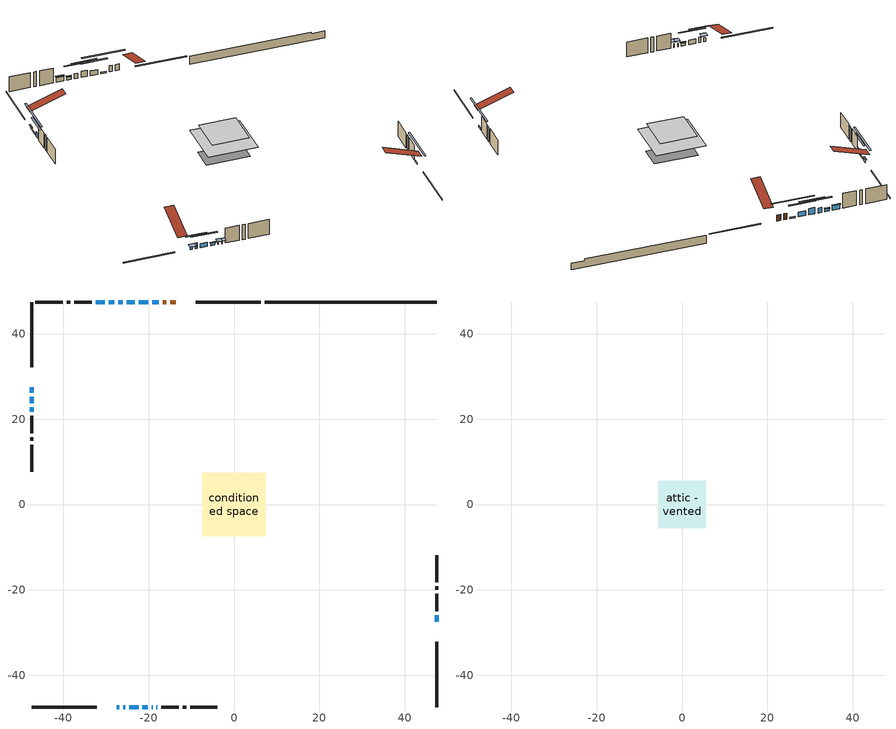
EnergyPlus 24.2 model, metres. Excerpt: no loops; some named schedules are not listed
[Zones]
conditioned space
 floor outside (Floor1 construction): -2.52,-2.52 -2.52,2.52 2.52,2.52 2.52,-2.52 z0.3
 floor adiabatic (AdiabaticFloorConstruction): -7.41,-7.41 -7.41,7.41 7.41,7.41 7.41,-7.41 z2.74
 floor foundation (Slab1 construction): -6.54,-3.52 -6.54,3.52 6.54,3.52 6.54,-3.52 z-2.44
 wall outside (RimJoist1 construction): 6.31,47.47 -8.97,47.47 / -47.47,-47.47 -32.19,-47.47 / -47.47,47.47 -47.47,32.19 / 47.47,-47.47 47.47,-32.19 z0.3:0.6
 wall outside (AdiabaticWallConstruction 1): -13.67,47.47 -14.93,47.47 / -15.86,47.47 -16.75,47.47 z0.3:2.33
 wall outside (AdiabaticWallConstruction): -27.49,-47.47 -26.93,-47.47 / -19.25,-47.47 -19.1,-47.47 / -18.17,-47.47 -18.02,-47.47 z0.3:1.52; -26.01,-47.47 -25.49,-47.47 z0.3:2.13; -24.57,-47.47 -22.38,-47.47 z0.3:1.72; -21.45,-47.47 -20.18,-47.47 / -47.47,27.49 -47.47,26.22 / -28.05,47.47 -29.32,47.47 z0.3:1.22; 47.47,-27.49 47.47,-25.97 / -17.68,47.47 -19.2,47.47 / -47.47,25.29 -47.47,23.77 z0.3:0.76; -20.13,47.47 -22.32,47.47 / -30.25,47.47 -32.44,47.47 z0.3:1.82; -23.24,47.47 -25.13,47.47 z0.3:2.33; -26.05,47.47 -27.12,47.47 / -47.47,22.84 -47.47,21.77 z0.3:1.95
 wall outside (Wall1 construction): -33.36,47.47 -37.48,47.47 / -17.09,-47.47 -12.97,-47.47 / -47.47,20.84 -47.47,16.72 / 47.47,-25.04 47.47,-20.92 z0.3:5.18
 wall outside (Wall2 construction): -38.41,47.47 -39.26,47.47 / -12.04,-47.47 -11.19,-47.47 / -47.47,15.79 -47.47,14.95 / 47.47,-19.99 47.47,-19.14 z0.3:5.18
 wall outside (Wall3 construction): -40.19,47.47 -46.54,47.47 / -10.26,-47.47 -3.91,-47.47 / -47.47,14.02 -47.47,7.67 / 47.47,-18.21 47.47,-11.86 z0.3:5.18
 wall foundation (FoundationWall1 construction): 7.24,47.47,-2.44 7.24,47.47,0.3 43.45,47.47,0.3 43.45,47.47,-0.22 47.47,47.47,-0.22 47.47,47.47,-2.44
 window (WindowConstruction 10): -27.49,-47.47 -26.93,-47.47 z0.3:1.52
 window (WindowConstruction 6): -26.01,-47.47 -25.5,-47.47 z0.3:2.13
 window (WindowConstruction 7): -24.57,-47.47 -22.38,-47.47 z0.3:1.72
 window (WindowConstruction 8): -21.45,-47.47 -20.18,-47.47 z0.3:1.21
 window (WindowConstruction 9): -47.47,27.49 -47.47,26.22 z0.3:1.21
 window (WindowConstruction 13): 47.47,-27.49 47.47,-25.97 z0.3:0.76
 window (WindowConstruction 14): -17.68,47.47 -19.2,47.47 z0.3:0.76
 window (WindowConstruction 15): -47.47,25.29 -47.47,23.77 z0.3:0.76
 window (WindowConstruction 11): -19.25,-47.47 -19.1,-47.47 z0.3:1.52
 window (WindowConstruction 12): -18.17,-47.47 -18.02,-47.47 z0.3:1.52
 window (WindowConstruction): -20.13,47.47 -22.32,47.47 z0.3:1.82
 window (WindowConstruction 1): -23.24,47.47 -25.12,47.47 z0.3:2.33
 window (WindowConstruction 2): -26.05,47.47 -27.12,47.47 z0.3:1.95
 window (WindowConstruction 3): -47.47,22.84 -47.47,21.77 z0.3:1.95
 window (WindowConstruction 4): -28.05,47.47 -29.32,47.47 z0.3:1.21
 window (WindowConstruction 5): -30.25,47.47 -32.44,47.47 z0.3:1.82
 door (Door): -13.67,47.47 -14.93,47.47 z0.3:2.33
 door (Door 1): -15.86,47.47 -16.75,47.47 z0.3:2.33
 ceiling adiabatic (AdiabaticFloorConstruction): 7.41,-7.41 7.41,7.41 -7.41,7.41 -7.41,-7.41 z2.74
attic - vented
 floor to conditioned space (Floor2 construction Reversed): -5.54,-5.54 -5.54,5.54 5.54,5.54 5.54,-5.54 z5.18
 roof outside (Roof1 construction): -12.74,47.47,5.18 -12.74,36.68,8.77 -9.9,36.68,8.77 -9.9,47.47,5.18; -28.42,-47.47,5.18 -28.42,-36.68,8.77 -31.26,-36.68,8.77 -31.26,-47.47,5.18; -47.47,28.42,5.18 -36.68,28.42,8.77 -36.68,31.26,8.77 -47.47,31.26,5.18; 47.47,-28.42,5.18 36.68,-28.42,8.77 36.68,-31.26,8.77 47.47,-31.26,5.18
shading: -26.32,-47.47 -28.1,-47.47 -28.1,-48.99 -26.32,-48.99 z2.13; -22.55,-47.47 -28.95,-47.47 -28.95,-47.88 -22.55,-47.88 z5.07; -19.44,-47.47 -27.51,-47.47 -27.51,-47.88 -19.44,-47.88 z4.66; -19.98,-47.47 -21.65,-47.47 -21.65,-47.88 -19.98,-47.88 z1.42; -47.47,26.02 -47.47,27.69 -47.88,27.69 -47.88,26.02 z1.42; 47.47,-20.28 47.47,-33.18 47.88,-33.18 47.88,-20.28 z6.45; -24.89,47.47 -11.99,47.47 -11.99,47.88 -24.89,47.88 z6.45; -47.47,18.08 -47.47,30.98 -47.88,30.98 -47.88,18.08 z6.45; -18.49,-47.47 -19.86,-47.47 -19.86,-48.99 -18.49,-48.99 z2.13; -17.41,-47.47 -18.78,-47.47 -18.78,-48.99 -17.41,-48.99 z2.13; -25.26,47.47 -17.19,47.47 -17.19,47.88 -25.26,47.88 z4.77; -28.07,47.47 -20.3,47.47 -20.3,47.88 -28.07,47.88 z5.27; -30.06,47.47 -23.11,47.47 -23.11,47.88 -30.06,47.88 z4.89; -47.47,18.83 -47.47,25.78 -47.88,25.78 -47.88,18.83 z4.89; -29.52,47.47 -27.85,47.47 -27.85,47.88 -29.52,47.88 z1.42; -32.64,47.47 -30.05,47.47 -30.05,47.88 -32.64,47.88 z2.03
[Building]
Building 1: Terrain=Suburbs
[Site:Location]
Edmonton Intl AP_AB: Latitude {deg}=53.31; Longitude {deg}=-113.58; Time Zone {hr}=-7; Elevation {m}=723; Keep Site Location Information=Yes
[Site:GroundTemperature:Shallow]
-1.56185, -3.61833, -3.78302, -2.80711, 1.11059, 5.01004, 8.39065, 10.5322, 10.7141, 8.97234, 5.67794, 1.89811
[Site:WaterMainsTemperature]
Calculation Method=Schedule; Temperature Schedule=mains temperature schedule
[Material] Roughness=Rough; Thermal Absorptance=0.9
Name | Thickness {m} | Conductivity {W/m-K} | Density {kg/m3} | Specific Heat {J/kg-K} | Solar Absorptance | Visible Absorptance
asphalt or fiberglass shingles | 0.00635 | 0.162714 | 1121.4 | 1465.45 | 0.4 | 0.4
ceiling loosefill ins | 0.169333 | 0.0480833 | 16.02 | 1046.75 | 0.7 | 0.7
ceiling stud and cavity | 0.1397 | 0.0949009 | 65.682 | 1177.47 | 0.7 | 0.7
concrete 4.0 in. | 0.1016 | 1.803125 | 2242.8 | 837.4 | 0.7 | 0.7
concrete 8.0 in. | 0.2032 | 1.803125 | 2242.8 | 837.4 | 0.7 | 0.7
door material | 0.04445 | 0.053851 | 512.64 | 1214.23 | 0.7 | 0.7
exterior vertical ins | 0.0713252 | 0.029427 | 32.04 | 1214.23 | 0.7 | 0.7
floor covering | 0.0127 | 0.0433444 | 54.468 | 1339.84 | 0.6 | 0.6
floor rigid ins; rim joist rigid ins; wall rigid ins | 0.051816 | 0.029427 | 32.04 | 1214.23 | 0.7 | 0.7
floor rigid ins 1; wall rigid ins 1 | 0.512978 | 0.029427 | 32.04 | 1214.23 | 0.7 | 0.7
floor stud and cavity | 0.1397 | 0.0945398 | 92.3553 | 1139.71 | 0.7 | 0.7
floor stud and cavity 1 | 0.1397 | 1.75129 | 37.0049 | 1207.88 | 0.7 | 0.7
furniture material conditioned space 1 | 0.1524 | 0.115458 | 640.8 | 1214.23 | 0.6 | 0.6
gypsum board | 0.0127 | 0.160291 | 801 | 837.4 | 0.6 | 0.6
gypsum board 1 | 0.0127 | 0.160291 | 801 | 837.4 | 0.7 | 0.7
osb sheathing 0.5 in. | 0.0127 | 0.115458 | 512.64 | 1214.23 | 0.7 | 0.7
osb sheathing 0.75 in. | 0.01905 | 0.115458 | 512.64 | 1214.23 | 0.7 | 0.7
osb sheathing 2.0 in. | 0.0508 | 0.115458 | 512.64 | 1214.23 | 0.7 | 0.7
rim joist stud and cavity | 0.0508 | 0.0413573 | 125.044 | 1163.47 | 0.6 | 0.6
wall stud and cavity | 0.1397 | 0.213854 | 139.0536 | 1170.24 | 0.7 | 0.7
wall stud and cavity 1 | 0.1397 | 0.408978 | 139.0536 | 1170.24 | 0.7 | 0.7
wall stud and cavity 2 | 0.1397 | 0.209339 | 139.0536 | 1170.24 | 0.7 | 0.7
wall stud and cavity 3 | 0.0889 | 0.380278 | 52.3479 | 1209.89 | 0.7 | 0.7
wall stud and cavity 4 | 0.0889 | 0.391764 | 83.0341 | 1211.67 | 0.7 | 0.7
wood siding | 0.0254 | 0.102417 | 544.68 | 1172.36 | 0.4 | 0.4
wood siding 1; wood siding 2; wood siding 3 | 0.0254 | 0.102417 | 544.68 | 1172.36 | 0.7 | 0.7
[WindowMaterial:SimpleGlazingSystem]
Name | U-Factor {W/m2-K} | Solar Heat Gain Coefficient
WindowMaterial | 2.8884 | 0.7
WindowMaterial 1 | 2.975272 | 0.6
WindowMaterial 2 | 2.915653 | 0.67
WindowMaterial 3 | 2.93382 | 0.65
WindowMaterial 4 | 2.97754 | 0.62
WindowMaterial 5 | 2.89181 | 0.69
WindowMaterial 6 | 3.30914 | 0.61
WindowMaterial 7 | 3.2041 | 0.35
WindowMaterial 8 | 7.58694 | 0.53
WindowMaterial 9 | 3.26542 | 0.47
[Construction]
AdiabaticFloorConstruction: floor stud and cavity 1, floor rigid ins 1, osb sheathing 0.75 in., floor covering
AdiabaticWallConstruction: wood siding 2, wall rigid ins 1, wall stud and cavity 3, gypsum board
AdiabaticWallConstruction 1: wood siding 3, wall rigid ins 1, wall stud and cavity 3, gypsum board
Door; Door 1: door material
Floor1 construction: floor stud and cavity, floor rigid ins, osb sheathing 0.75 in., floor covering
Floor2 construction Reversed: gypsum board, ceiling stud and cavity, ceiling loosefill ins
FoundationWall1 construction: concrete 8.0 in., gypsum board 1
furniture construction conditioned space 1: furniture material conditioned space 1
PartitionWallConstruction: gypsum board, wall stud and cavity 4, gypsum board
RimJoist1 construction: wood siding 1, rim joist rigid ins, osb sheathing 2.0 in., rim joist stud and cavity
Roof1 construction: asphalt or fiberglass shingles
Slab1 construction: concrete 4.0 in.
Wall1 construction: wood siding, wall rigid ins, osb sheathing 0.5 in., wall stud and cavity, gypsum board
Wall2 construction: wood siding, wall rigid ins, osb sheathing 0.5 in., wall stud and cavity 1, gypsum board
Wall3 construction: wood siding, wall rigid ins, osb sheathing 0.5 in., wall stud and cavity 2, gypsum board
WindowConstruction; WindowConstruction 5: WindowMaterial
WindowConstruction 1: WindowMaterial 1
WindowConstruction 10: WindowMaterial 6
WindowConstruction 11: WindowMaterial 7
WindowConstruction 12: WindowMaterial 8
WindowConstruction 13; WindowConstruction 14; WindowConstruction 15: WindowMaterial 9
WindowConstruction 2; WindowConstruction 3: WindowMaterial 2
WindowConstruction 4; WindowConstruction 8; WindowConstruction 9: WindowMaterial 3
WindowConstruction 6: WindowMaterial 4
WindowConstruction 7: WindowMaterial 5
[Zone] Multiplier=1; Part of Total Floor Area=Yes
Name | Volume {m3}
attic - vented | 71.5371
conditioned space | 899.1
[Space]
Name | Zone | Volume {m3}
attic - vented 1 | attic - vented | 71.5371
conditioned space 1 | conditioned space | 899.1
[ZoneInfiltration:EffectiveLeakageArea]
infil attic - vented 1: Zone or Space=attic - vented 1; Schedule=Always On Discrete; Effective Air Leakage Area {cm2}=4264; Stack Coefficient=0.000249971; Wind Coefficient=1.06823e-05
[ZoneMixing]
whole house fan mix: Zone or Space=attic - vented; Schedule=Always On Continuous; Design Flow Rate Calculation Method=Flow/Zone; Design Flow Rate {m3/s}=0; Source Zone or Space=conditioned space
[SurfaceProperty:ExposedFoundationPerimeter]
Slab1: Exposed Perimeter Calculation Method=TotalExposedPerimeter; Total Exposed Perimeter {m}=40.233
[InternalMass] Zone or ZoneList=conditioned space; Space or SpaceList=conditioned space 1
Name | Construction | Surface Area {m2}
furniture mass conditioned space 1 | furniture construction conditioned space 1 | 134.888
partition wall mass | PartitionWallConstruction | 337.22
[Lights]
interior lighting: Zone or ZoneList or Space or SpaceList=conditioned space 1; Schedule=interior lighting schedule; Design Level Calculation Method=LightingLevel; Lighting Level {W}=343.2; Return Air Fraction=0; Fraction Radiant=0.6; Fraction Visible=0.2; Fraction Replaceable=1
[People]
occupants: Zone or ZoneList or Space or SpaceList=conditioned space 1; Number of People Schedule=occupants schedule; Number of People Calculation Method=People; Number of People=3; Fraction Radiant=0.314171; Sensible Heat Fraction=0.56303; Activity Level Schedule=occupants activity schedule; Carbon Dioxide Generation Rate {m3/s-W}=0; Enable ASHRAE 55 Comfort Warnings=No; Mean Radiant Temperature Calculation Type=EnclosureAveraged
[ElectricEquipment] Zone or ZoneList or Space or SpaceList=conditioned space 1; Design Level Calculation Method=EquipmentLevel
Name | Schedule | Design Level {W} | Fraction Latent | Fraction Radiant | Fraction Lost
clothes dryer | clothes dryer schedule | 140.772 | 0.015 | 0.081 | 0.85
clothes washer | clothes washer schedule | 32.1985 | 0.03 | 0.162 | 0.7
cooking range | cooking range schedule | 215.147 | 0.08 | 0.432 | 0.2
dishwasher | dishwasher schedule | 66.8632 | 0.3 | 0.18 | 0.4
fridge | fridge schedule | 72.9452 | 0 | 0.6 | 0
mech vent bath fan 0 | mech vent bath fan 0 schedule | 50.2 | 0 | 0 | 1
mech vent bath fan 1 | mech vent bath fan 1 schedule | 50.2 | 0 | 0 | 1
mech vent house fan | mech vent house fan schedule | 0 | 0 | 0 | 1
mech vent house fan cfis | mech vent house fan cfis schedule | 0 | 0 | 0 | 0
mech vent range fan 0 | mech vent range fan 0 schedule | 57 | 0 | 0 | 1
misc plug loads | misc plug loads schedule | 494.7 | 0.045 | 0.513 | 0.1
whole house fan | Always On Discrete | 0 | 0 | 0 | 1
[OtherEquipment] Zone or ZoneList or Space or SpaceList=conditioned space 1; Design Level Calculation Method=EquipmentLevel
Name | Fuel Type | Schedule | Design Level {W} | Fraction Latent | Fraction Radiant | Fraction Lost
clothes dryer 1 | Electricity | clothes dryer schedule | 0 | 0.015 | 0.081 | 0.85
cooking range 1 | Electricity | cooking range schedule | 0 | 0.08 | 0.432 | 0.2
general water use latent | None | general water use schedule | 62.594 | 1 | 0 | 0
general water use sensible | None | general water use schedule | -61.6891 | 0 | 0.6 | 0
mech vent house fan latent load | None | Always On Discrete | 0 | 1 | 0 | 0
mech vent house fan sensible load | None | Always On Discrete | 0 | 0 | 0 | 0
water heater energy adjustment1 | NaturalGas | Always On Discrete | 0.01 | 0 | 0 | 1
[ZoneInfiltration:DesignFlowRate] Zone or ZoneList or Space or SpaceList=conditioned space 1; Schedule=Always On Discrete; Design Flow Rate Calculation Method=Flow/Zone; Design Flow Rate {m3/s}=0
infil flow; natural vent flow; whole house fan flow
[Foundation:Kiva]
Foundation Kiva 1: Initial Indoor Air Temperature {C}=18; Wall Height Above Grade {m}=0.300015; Wall Depth Below Slab {m}=0.2032; Custom Block Material Name 1=exterior vertical ins; Custom Block Depth 1 {m}=2.74; Custom Block X Position 1 {m}=0.2159; Custom Block Z Position 1 {m}=0
[Foundation:Kiva:Settings]
Soil Conductivity {W/m-K}=0.849921; Soil Density {kg/m3}=1842.3; Soil Specific Heat {J/kg-K}=418.7; Ground Solar Absorptivity=0.9; Ground Thermal Absorptivity=0.9; Ground Surface Roughness {m}=0.03; Far-Field Width {m}=40; Deep-Ground Boundary Condition=ZeroFlux; Deep-Ground Depth {m}=40; Minimum Cell Dimension {m}=0.2; Maximum Cell Growth Coefficient=3; Simulation Timestep=Timestep
[Exterior:Lights]
exterior lighting: Schedule=exterior lighting schedule; Design Level {W}=75.6
[Schedule:Constant]
Name | Hourly Value
Always On Continuous; mech vent house fan schedule; mech vent house fan cfis schedule; Always On Discrete | 1
occupants activity schedule | 117.228
fridge schedule | 0
[Schedule:Week:Daily]
interior lighting schedule Week Rule - Jan1-Jan27: interior lighting schedule day, interior lighting schedule day, interior lighting schedule day, interior lighting schedule day, interior lighting schedule day, interior lighting schedule day, interior lighting schedule day, interior lighting schedule default day, interior lighting schedule default day, interior lighting schedule default day, interior lighting schedule default day, interior lighting schedule default day
interior lighting schedule Week Rule - Jan28-Feb3: interior lighting schedule day, interior lighting schedule day, interior lighting schedule day, interior lighting schedule day, interior lighting schedule day 1, interior lighting schedule day 1, interior lighting schedule day 1, interior lighting schedule default day, interior lighting schedule default day, interior lighting schedule default day, interior lighting schedule default day, interior lighting schedule default day
interior lighting schedule Week Rule - Feb4-Feb24: interior lighting schedule day 1, interior lighting schedule day 1, interior lighting schedule day 1, interior lighting schedule day 1, interior lighting schedule day 1, interior lighting schedule day 1, interior lighting schedule day 1, interior lighting schedule default day, interior lighting schedule default day, interior lighting schedule default day, interior lighting schedule default day, interior lighting schedule default day
interior lighting schedule Week Rule - Feb25-Mar3: interior lighting schedule day 1, interior lighting schedule day 1, interior lighting schedule day 1, interior lighting schedule day 1, interior lighting schedule day 2, interior lighting schedule day 2, interior lighting schedule day 2, interior lighting schedule default day, interior lighting schedule default day, interior lighting schedule default day, interior lighting schedule default day, interior lighting schedule default day
interior lighting schedule Week Rule - Mar4-Mar31: interior lighting schedule day 2, interior lighting schedule day 2, interior lighting schedule day 2, interior lighting schedule day 2, interior lighting schedule day 2, interior lighting schedule day 2, interior lighting schedule day 2, interior lighting schedule default day, interior lighting schedule default day, interior lighting schedule default day, interior lighting schedule default day, interior lighting schedule default day
interior lighting schedule Week Rule - Apr1-Apr28: interior lighting schedule day 3, interior lighting schedule day 3, interior lighting schedule day 3, interior lighting schedule day 3, interior lighting schedule day 3, interior lighting schedule day 3, interior lighting schedule day 3, interior lighting schedule default day, interior lighting schedule default day, interior lighting schedule default day, interior lighting schedule default day, interior lighting schedule default day
interior lighting schedule Week Rule - Apr29-May5: interior lighting schedule day 3, interior lighting schedule day 3, interior lighting schedule day 4, interior lighting schedule day 4, interior lighting schedule day 4, interior lighting schedule day 4, interior lighting schedule day 4, interior lighting schedule default day, interior lighting schedule default day, interior lighting schedule default day, interior lighting schedule default day, interior lighting schedule default day
interior lighting schedule Week Rule - May6-May26: interior lighting schedule day 4, interior lighting schedule day 4, interior lighting schedule day 4, interior lighting schedule day 4, interior lighting schedule day 4, interior lighting schedule day 4, interior lighting schedule day 4, interior lighting schedule default day, interior lighting schedule default day, interior lighting schedule default day, interior lighting schedule default day, interior lighting schedule default day
interior lighting schedule Week Rule - May27-Jun2: interior lighting schedule day 4, interior lighting schedule day 4, interior lighting schedule day 4, interior lighting schedule day 4, interior lighting schedule day 4, interior lighting schedule day 5, interior lighting schedule day 5, interior lighting schedule default day, interior lighting schedule default day, interior lighting schedule default day, interior lighting schedule default day, interior lighting schedule default day
interior lighting schedule Week Rule - Jun3-Jun30: interior lighting schedule day 5, interior lighting schedule day 5, interior lighting schedule day 5, interior lighting schedule day 5, interior lighting schedule day 5, interior lighting schedule day 5, interior lighting schedule day 5, interior lighting schedule default day, interior lighting schedule default day, interior lighting schedule default day, interior lighting schedule default day, interior lighting schedule default day
interior lighting schedule Week Rule - Jul1-Jul28: interior lighting schedule day 6, interior lighting schedule day 6, interior lighting schedule day 6, interior lighting schedule day 6, interior lighting schedule day 6, interior lighting schedule day 6, interior lighting schedule day 6, interior lighting schedule default day, interior lighting schedule default day, interior lighting schedule default day, interior lighting schedule default day, interior lighting schedule default day
interior lighting schedule Week Rule - Jul29-Aug4: interior lighting schedule day 6, interior lighting schedule day 6, interior lighting schedule day 6, interior lighting schedule day 7, interior lighting schedule day 7, interior lighting schedule day 7, interior lighting schedule day 7, interior lighting schedule default day, interior lighting schedule default day, interior lighting schedule default day, interior lighting schedule default day, interior lighting schedule default day
interior lighting schedule Week Rule - Aug5-Aug25: interior lighting schedule day 7, interior lighting schedule day 7, interior lighting schedule day 7, interior lighting schedule day 7, interior lighting schedule day 7, interior lighting schedule day 7, interior lighting schedule day 7, interior lighting schedule default day, interior lighting schedule default day, interior lighting schedule default day, interior lighting schedule default day, interior lighting schedule default day
interior lighting schedule Week Rule - Aug26-Sep1: interior lighting schedule day 7, interior lighting schedule day 7, interior lighting schedule day 7, interior lighting schedule day 7, interior lighting schedule day 7, interior lighting schedule day 7, interior lighting schedule day 8, interior lighting schedule default day, interior lighting schedule default day, interior lighting schedule default day, interior lighting schedule default day, interior lighting schedule default day
interior lighting schedule Week Rule - Sep2-Sep29: interior lighting schedule day 8, interior lighting schedule day 8, interior lighting schedule day 8, interior lighting schedule day 8, interior lighting schedule day 8, interior lighting schedule day 8, interior lighting schedule day 8, interior lighting schedule default day, interior lighting schedule default day, interior lighting schedule default day, interior lighting schedule default day, interior lighting schedule default day
interior lighting schedule Week Rule - Sep30-Oct6: interior lighting schedule day 8, interior lighting schedule day 9, interior lighting schedule day 9, interior lighting schedule day 9, interior lighting schedule day 9, interior lighting schedule day 9, interior lighting schedule day 9, interior lighting schedule default day, interior lighting schedule default day, interior lighting schedule default day, interior lighting schedule default day, interior lighting schedule default day
interior lighting schedule Week Rule - Oct7-Oct27: interior lighting schedule day 9, interior lighting schedule day 9, interior lighting schedule day 9, interior lighting schedule day 9, interior lighting schedule day 9, interior lighting schedule day 9, interior lighting schedule day 9, interior lighting schedule default day, interior lighting schedule default day, interior lighting schedule default day, interior lighting schedule default day, interior lighting schedule default day
interior lighting schedule Week Rule - Oct28-Nov3: interior lighting schedule day 9, interior lighting schedule day 9, interior lighting schedule day 9, interior lighting schedule day 9, interior lighting schedule day 10, interior lighting schedule day 10, interior lighting schedule day 10, interior lighting schedule default day, interior lighting schedule default day, interior lighting schedule default day, interior lighting schedule default day, interior lighting schedule default day
interior lighting schedule Week Rule - Nov4-Nov24: interior lighting schedule day 10, interior lighting schedule day 10, interior lighting schedule day 10, interior lighting schedule day 10, interior lighting schedule day 10, interior lighting schedule day 10, interior lighting schedule day 10, interior lighting schedule default day, interior lighting schedule default day, interior lighting schedule default day, interior lighting schedule default day, interior lighting schedule default day
interior lighting schedule Week Rule - Nov25-Dec1: interior lighting schedule day 10, interior lighting schedule day 10, interior lighting schedule day 10, interior lighting schedule day 10, interior lighting schedule day 10, interior lighting schedule day 10, interior lighting schedule day 11, interior lighting schedule default day, interior lighting schedule default day, interior lighting schedule default day, interior lighting schedule default day, interior lighting schedule default day
interior lighting schedule Week Rule - Dec2-Dec31: interior lighting schedule day 11, interior lighting schedule day 11, interior lighting schedule day 11, interior lighting schedule day 11, interior lighting schedule day 11, interior lighting schedule day 11, interior lighting schedule day 11, interior lighting schedule default day, interior lighting schedule default day, interior lighting schedule default day, interior lighting schedule default day, interior lighting schedule default day
occupants schedule Week Rule - Jan1-Dec31: occupants schedule day, occupants schedule day, occupants schedule day, occupants schedule day, occupants schedule day, occupants schedule day, occupants schedule day, occupants schedule default day, occupants schedule default day, occupants schedule default day, occupants schedule default day, occupants schedule default day
clothes dryer schedule Week Rule - Jan1-Dec31: clothes dryer schedule day, clothes dryer schedule day, clothes dryer schedule day, clothes dryer schedule day, clothes dryer schedule day, clothes dryer schedule day, clothes dryer schedule day, clothes dryer schedule default day, clothes dryer schedule default day, clothes dryer schedule default day, clothes dryer schedule default day, clothes dryer schedule default day
clothes washer schedule Week Rule - Jan1-Dec31: clothes washer schedule day, clothes washer schedule day, clothes washer schedule day, clothes washer schedule day, clothes washer schedule day, clothes washer schedule day, clothes washer schedule day, clothes washer schedule default day, clothes washer schedule default day, clothes washer schedule default day, clothes washer schedule default day, clothes washer schedule default day
cooking range schedule Week Rule - Jan1-Dec31: cooking range schedule day, cooking range schedule day, cooking range schedule day, cooking range schedule day, cooking range schedule day, cooking range schedule day, cooking range schedule day, cooking range schedule default day, cooking range schedule default day, cooking range schedule default day, cooking range schedule default day, cooking range schedule default day
dishwasher schedule Week Rule - Jan1-Dec31: dishwasher schedule day, dishwasher schedule day, dishwasher schedule day, dishwasher schedule day, dishwasher schedule day, dishwasher schedule day, dishwasher schedule day, dishwasher schedule default day, dishwasher schedule default day, dishwasher schedule default day, dishwasher schedule default day, dishwasher schedule default day
mech vent bath fan 0 schedule Week Rule - Jan1-Dec31: mech vent bath fan 0 schedule day, mech vent bath fan 0 schedule day, mech vent bath fan 0 schedule day, mech vent bath fan 0 schedule day, mech vent bath fan 0 schedule day, mech vent bath fan 0 schedule day, mech vent bath fan 0 schedule day, mech vent bath fan 0 schedule default day, mech vent bath fan 0 schedule default day, mech vent bath fan 0 schedule default day, mech vent bath fan 0 schedule default day, mech vent bath fan 0 schedule default day
mech vent bath fan 1 schedule Week Rule - Jan1-Dec31: mech vent bath fan 1 schedule day, mech vent bath fan 1 schedule day, mech vent bath fan 1 schedule day, mech vent bath fan 1 schedule day, mech vent bath fan 1 schedule day, mech vent bath fan 1 schedule day, mech vent bath fan 1 schedule day, mech vent bath fan 1 schedule default day, mech vent bath fan 1 schedule default day, mech vent bath fan 1 schedule default day, mech vent bath fan 1 schedule default day, mech vent bath fan 1 schedule default day
mech vent range fan 0 schedule Week Rule - Jan1-Dec31: mech vent range fan 0 schedule day, mech vent range fan 0 schedule day, mech vent range fan 0 schedule day, mech vent range fan 0 schedule day, mech vent range fan 0 schedule day, mech vent range fan 0 schedule day, mech vent range fan 0 schedule day, mech vent range fan 0 schedule default day, mech vent range fan 0 schedule default day, mech vent range fan 0 schedule default day, mech vent range fan 0 schedule default day, mech vent range fan 0 schedule default day
misc plug loads schedule Week Rule - Jan1-Dec31: misc plug loads schedule day, misc plug loads schedule day, misc plug loads schedule day, misc plug loads schedule day, misc plug loads schedule day, misc plug loads schedule day, misc plug loads schedule day, misc plug loads schedule default day, misc plug loads schedule default day, misc plug loads schedule default day, misc plug loads schedule default day, misc plug loads schedule default day
general water use schedule Week Rule - Jan1-Dec31: general water use schedule day, general water use schedule day, general water use schedule day, general water use schedule day, general water use schedule day, general water use schedule day, general water use schedule day, general water use schedule default day, general water use schedule default day, general water use schedule default day, general water use schedule default day, general water use schedule default day
exterior lighting schedule Week Rule - Jan1-Jan27: exterior lighting schedule day, exterior lighting schedule day, exterior lighting schedule day, exterior lighting schedule day, exterior lighting schedule day, exterior lighting schedule day, exterior lighting schedule day, exterior lighting schedule default day, exterior lighting schedule default day, exterior lighting schedule default day, exterior lighting schedule default day, exterior lighting schedule default day
exterior lighting schedule Week Rule - Jan28-Feb3: exterior lighting schedule day, exterior lighting schedule day, exterior lighting schedule day, exterior lighting schedule day, exterior lighting schedule day 1, exterior lighting schedule day 1, exterior lighting schedule day 1, exterior lighting schedule default day, exterior lighting schedule default day, exterior lighting schedule default day, exterior lighting schedule default day, exterior lighting schedule default day
exterior lighting schedule Week Rule - Feb4-Feb24: exterior lighting schedule day 1, exterior lighting schedule day 1, exterior lighting schedule day 1, exterior lighting schedule day 1, exterior lighting schedule day 1, exterior lighting schedule day 1, exterior lighting schedule day 1, exterior lighting schedule default day, exterior lighting schedule default day, exterior lighting schedule default day, exterior lighting schedule default day, exterior lighting schedule default day
exterior lighting schedule Week Rule - Feb25-Mar3: exterior lighting schedule day 1, exterior lighting schedule day 1, exterior lighting schedule day 1, exterior lighting schedule day 1, exterior lighting schedule day 2, exterior lighting schedule day 2, exterior lighting schedule day 2, exterior lighting schedule default day, exterior lighting schedule default day, exterior lighting schedule default day, exterior lighting schedule default day, exterior lighting schedule default day
exterior lighting schedule Week Rule - Mar4-Mar31: exterior lighting schedule day 2, exterior lighting schedule day 2, exterior lighting schedule day 2, exterior lighting schedule day 2, exterior lighting schedule day 2, exterior lighting schedule day 2, exterior lighting schedule day 2, exterior lighting schedule default day, exterior lighting schedule default day, exterior lighting schedule default day, exterior lighting schedule default day, exterior lighting schedule default day
exterior lighting schedule Week Rule - Apr1-Apr28: exterior lighting schedule day 3, exterior lighting schedule day 3, exterior lighting schedule day 3, exterior lighting schedule day 3, exterior lighting schedule day 3, exterior lighting schedule day 3, exterior lighting schedule day 3, exterior lighting schedule default day, exterior lighting schedule default day, exterior lighting schedule default day, exterior lighting schedule default day, exterior lighting schedule default day
exterior lighting schedule Week Rule - Apr29-May5: exterior lighting schedule day 3, exterior lighting schedule day 3, exterior lighting schedule day 4, exterior lighting schedule day 4, exterior lighting schedule day 4, exterior lighting schedule day 4, exterior lighting schedule day 4, exterior lighting schedule default day, exterior lighting schedule default day, exterior lighting schedule default day, exterior lighting schedule default day, exterior lighting schedule default day
exterior lighting schedule Week Rule - May6-May26: exterior lighting schedule day 4, exterior lighting schedule day 4, exterior lighting schedule day 4, exterior lighting schedule day 4, exterior lighting schedule day 4, exterior lighting schedule day 4, exterior lighting schedule day 4, exterior lighting schedule default day, exterior lighting schedule default day, exterior lighting schedule default day, exterior lighting schedule default day, exterior lighting schedule default day
exterior lighting schedule Week Rule - May27-Jun2: exterior lighting schedule day 4, exterior lighting schedule day 4, exterior lighting schedule day 4, exterior lighting schedule day 4, exterior lighting schedule day 4, exterior lighting schedule day 5, exterior lighting schedule day 5, exterior lighting schedule default day, exterior lighting schedule default day, exterior lighting schedule default day, exterior lighting schedule default day, exterior lighting schedule default day
exterior lighting schedule Week Rule - Jun3-Jun30: exterior lighting schedule day 5, exterior lighting schedule day 5, exterior lighting schedule day 5, exterior lighting schedule day 5, exterior lighting schedule day 5, exterior lighting schedule day 5, exterior lighting schedule day 5, exterior lighting schedule default day, exterior lighting schedule default day, exterior lighting schedule default day, exterior lighting schedule default day, exterior lighting schedule default day
exterior lighting schedule Week Rule - Jul1-Jul28: exterior lighting schedule day 6, exterior lighting schedule day 6, exterior lighting schedule day 6, exterior lighting schedule day 6, exterior lighting schedule day 6, exterior lighting schedule day 6, exterior lighting schedule day 6, exterior lighting schedule default day, exterior lighting schedule default day, exterior lighting schedule default day, exterior lighting schedule default day, exterior lighting schedule default day
[Schedule:Year]
interior lighting schedule: interior lighting schedule Week Rule - Jan1-Jan27, 1, 1, 1, 27, interior lighting schedule Week Rule - Jan28-Feb3, 1, 28, 2, 3, interior lighting schedule Week Rule - Feb4-Feb24, 2, 4, 2, 24, interior lighting schedule Week Rule - Feb25-Mar3, 2, 25, 3, 3, interior lighting schedule Week Rule - Mar4-Mar31, 3, 4, 3, 31, interior lighting schedule Week Rule - Apr1-Apr28, 4, 1, 4, 28, interior lighting schedule Week Rule - Apr29-May5, 4, 29, 5, 5, interior lighting schedule Week Rule - May6-May26, 5, 6, 5, 26, interior lighting schedule Week Rule - May27-Jun2, 5, 27, 6, 2, interior lighting schedule Week Rule - Jun3-Jun30, 6, 3, 6, 30, interior lighting schedule Week Rule - Jul1-Jul28, 7, 1, 7, 28, interior lighting schedule Week Rule - Jul29-Aug4, 7, 29, 8, 4, interior lighting schedule Week Rule - Aug5-Aug25, 8, 5, 8, 25, interior lighting schedule Week Rule - Aug26-Sep1, 8, 26, 9, 1, interior lighting schedule Week Rule - Sep2-Sep29, 9, 2, 9, 29, interior lighting schedule Week Rule - Sep30-Oct6, 9, 30, 10, 6, interior lighting schedule Week Rule - Oct7-Oct27, 10, 7, 10, 27, interior lighting schedule Week Rule - Oct28-Nov3, 10, 28, 11, 3, interior lighting schedule Week Rule - Nov4-Nov24, 11, 4, 11, 24, interior lighting schedule Week Rule - Nov25-Dec1, 11, 25, 12, 1, interior lighting schedule Week Rule - Dec2-Dec31, 12, 2, 12, 31
occupants schedule: occupants schedule Week Rule - Jan1-Dec31, 1, 1, 12, 31
clothes dryer schedule: clothes dryer schedule Week Rule - Jan1-Dec31, 1, 1, 12, 31
clothes washer schedule: clothes washer schedule Week Rule - Jan1-Dec31, 1, 1, 12, 31
cooking range schedule: cooking range schedule Week Rule - Jan1-Dec31, 1, 1, 12, 31
dishwasher schedule: dishwasher schedule Week Rule - Jan1-Dec31, 1, 1, 12, 31
mech vent bath fan 0 schedule: mech vent bath fan 0 schedule Week Rule - Jan1-Dec31, 1, 1, 12, 31
mech vent bath fan 1 schedule: mech vent bath fan 1 schedule Week Rule - Jan1-Dec31, 1, 1, 12, 31
mech vent range fan 0 schedule: mech vent range fan 0 schedule Week Rule - Jan1-Dec31, 1, 1, 12, 31
misc plug loads schedule: misc plug loads schedule Week Rule - Jan1-Dec31, 1, 1, 12, 31
general water use schedule: general water use schedule Week Rule - Jan1-Dec31, 1, 1, 12, 31
exterior lighting schedule: exterior lighting schedule Week Rule - Jan1-Jan27, 1, 1, 1, 27, exterior lighting schedule Week Rule - Jan28-Feb3, 1, 28, 2, 3, exterior lighting schedule Week Rule - Feb4-Feb24, 2, 4, 2, 24, exterior lighting schedule Week Rule - Feb25-Mar3, 2, 25, 3, 3, exterior lighting schedule Week Rule - Mar4-Mar31, 3, 4, 3, 31, exterior lighting schedule Week Rule - Apr1-Apr28, 4, 1, 4, 28, exterior lighting schedule Week Rule - Apr29-May5, 4, 29, 5, 5, exterior lighting schedule Week Rule - May6-May26, 5, 6, 5, 26, exterior lighting schedule Week Rule - May27-Jun2, 5, 27, 6, 2, exterior lighting schedule Week Rule - Jun3-Jun30, 6, 3, 6, 30, exterior lighting schedule Week Rule - Jul1-Jul28, 7, 1, 7, 28, exterior lighting schedule Week Rule - Jul29-Aug4, 7, 29, 8, 4, exterior lighting schedule Week Rule - Aug5-Aug25, 8, 5, 8, 25, exterior lighting schedule Week Rule - Aug26-Sep1, 8, 26, 9, 1, exterior lighting schedule Week Rule - Sep2-Sep29, 9, 2, 9, 29, exterior lighting schedule Week Rule - Sep30-Oct6, 9, 30, 10, 6, exterior lighting schedule Week Rule - Oct7-Oct27, 10, 7, 10, 27, exterior lighting schedule Week Rule - Oct28-Nov3, 10, 28, 11, 3, exterior lighting schedule Week Rule - Nov4-Nov24, 11, 4, 11, 24, exterior lighting schedule Week Rule - Nov25-Dec1, 11, 25, 12, 1, exterior lighting schedule Week Rule - Dec2-Dec31, 12, 2, 12, 31
[Schedule:Compact]
mains temperature schedule: Through: 01/01, For: AllDays, Until: 24:00, 3.97167, Through: 01/02, For: AllDays, Until: 24:00, 3.90778, Through: 01/03, For: AllDays, Until: 24:00, 3.84556, Through: 01/04, For: AllDays, Until: 24:00, 3.78389, Through: 01/05, For: AllDays, Until: 24:00, 3.72278, Through: 01/06, For: AllDays, Until: 24:00, 3.66278, Through: 01/07, For: AllDays, Until: 24:00, 3.60389, Through: 01/08, For: AllDays, Until: 24:00, 3.54556, Through: 01/09, For: AllDays, Until: 24:00, 3.48833, Through: 01/10, For: AllDays, Until: 24:00, 3.43167, Through: 01/11, For: AllDays, Until: 24:00, 3.37611, Through: 01/12, For: AllDays, Until: 24:00, 3.32167, Through: 01/13, For: AllDays, Until: 24:00, 3.26833, Through: 01/14, For: AllDays, Until: 24:00, 3.21556, Through: 01/15, For: AllDays, Until: 24:00, 3.16444, Through: 01/16, For: AllDays, Until: 24:00, 3.11389, Through: 01/17, For: AllDays, Until: 24:00, 3.06444, Through: 01/18, For: AllDays, Until: 24:00, 3.01611, Through: 01/19, For: AllDays, Until: 24:00, 2.96889, Through: 01/20, For: AllDays, Until: 24:00, 2.92278, Through: 01/21, For: AllDays, Until: 24:00, 2.87722, Through: 01/22, For: AllDays, Until: 24:00, 2.83333, Through: 01/23, For: AllDays, Until: 24:00, 2.79056, Through: 01/24, For: AllDays, Until: 24:00, 2.74889, Through: 01/25, For: AllDays, Until: 24:00, 2.70833, Through: 01/26, For: AllDays, Until: 24:00, 2.66889, Through: 01/27, For: AllDays, Until: 24:00, 2.63056, Through: 01/28, For: AllDays, Until: 24:00, 2.59333, Through: 01/29, For: AllDays, Until: 24:00, 2.55778, Through: 01/30, For: AllDays, Until: 24:00, 2.52278, Through: 01/31, For: AllDays, Until: 24:00, 2.48944, Through: 02/01, For: AllDays, Until: 24:00, 2.45722, Through: 02/02, For: AllDays, Until: 24:00, 2.42611, Through: 02/03, For: AllDays, Until: 24:00, 2.39667, Through: 02/04, For: AllDays, Until: 24:00, 2.36833, Through: 02/05, For: AllDays, Until: 24:00, 2.34111, Through: 02/06, For: AllDays, Until: 24:00, 2.315, Through: 02/07, For: AllDays, Until: 24:00, 2.29056, Through: 02/08, For: AllDays, Until: 24:00, 2.26722, Through: 02/09, For: AllDays, Until: 24:00, 2.245, Through: 02/10, For: AllDays, Until: 24:00, 2.22444, Through: 02/11, For: AllDays, Until: 24:00, 2.20444, Through: 02/12, For: AllDays, Until: 24:00, 2.18667, Through: 02/13, For: AllDays, Until: 24:00, 2.17, Through: 02/14, For: AllDays, Until: 24:00, 2.15444, Through: 02/15, For: AllDays, Until: 24:00, 2.14, Through: 02/16, For: AllDays, Until: 24:00, 2.12722, Through: 02/17, For: AllDays, Until: 24:00, 2.11556, Through: 02/18, For: AllDays, Until: 24:00, 2.10556, Through: 02/19, For: AllDays, Until: 24:00, 2.09667, Through: 02/20, For: AllDays, Until: 24:00, 2.08889, Through: 02/21, For: AllDays, Until: 24:00, 2.08278, Through: 02/22, For: AllDays, Until: 24:00, 2.07833, Through: 02/23, For: AllDays, Until: 24:00, 2.07444, Through: 02/24, For: AllDays, Until: 24:00, 2.07278, Through: 02/25, For: AllDays, Until: 24:00, 2.07167, Through: 02/26, For: AllDays, Until: 24:00, 2.07222, Through: 02/27, For: AllDays, Until: 24:00, 2.07444, Through: 02/28, For: AllDays, Until: 24:00, 2.07778, Through: 03/01, For: AllDays, Until: 24:00, 2.08222, Through: 03/02, For: AllDays, Until: 24:00, 2.08833, Through: 03/03, For: AllDays, Until: 24:00, 2.09556, Through: 03/04, For: AllDays, Until: 24:00, 2.10444, Through: 03/05, For: AllDays, Until: 24:00, 2.11444, Through: 03/06, For: AllDays, Until: 24:00, 2.12556, Through: 03/07, For: AllDays, Until: 24:00, 2.13833, Through: 03/08, For: AllDays, Until: 24:00, 2.15278, Through: 03/09, For: AllDays, Until: 24:00, 2.16778, Through: 03/10, For: AllDays, Until: 24:00, 2.18444, Through: 03/11, For: AllDays, Until: 24:00, 2.20278, Through: 03/12, For: AllDays, Until: 24:00, 2.22167, Through: 03/13, For: AllDays, Until: 24:00, 2.24278, Through: 03/14, For: AllDays, Until: 24:00, 2.26444, Through: 03/15, For: AllDays, Until: 24:00, 2.28778, Through: 03/16, For: AllDays, Until: 24:00, 2.31222, Through: 03/17, For: AllDays, Until: 24:00, 2.33778, Through: 03/18, For: AllDays, Until: 24:00, 2.365, Through: 03/19, For: AllDays, Until: 24:00, 2.39333, Through: 03/20, For: AllDays, Until: 24:00, 2.42278, Through: 03/21, For: AllDays, Until: 24:00, 2.45389, Through: 03/22, For: AllDays, Until: 24:00, 2.48611, Through: 03/23, For: AllDays, Until: 24:00, 2.51889, Through: 03/24, For: AllDays, Until: 24:00, 2.55389, Through: 03/25, For: AllDays, Until: 24:00, 2.58944, Through: 03/26, For: AllDays, Until: 24:00, 2.62611, Through: 03/27, For: AllDays, Until: 24:00, 2.66444, Through: 03/28, For: AllDays, Until: 24:00, 2.70389, Through: 03/29, For: AllDays, Until: 24:00, 2.74389, Through: 03/30, For: AllDays, Until: 24:00, 2.78556, Through: 03/31, For: AllDays, Until: 24:00, 2.82833, Through: 04/01, For: AllDays, Until: 24:00, 2.87222, Through: 04/02, For: AllDays, Until: 24:00, 2.91722, Through: 04/03, For: AllDays, Until: 24:00, 2.96333, Through: 04/04, For: AllDays, Until: 24:00, 3.01056, Through: 04/05, For: AllDays, Until: 24:00, 3.05889, Through: 04/06, For: AllDays, Until: 24:00, 3.10833, Through: 04/07, For: AllDays, Until: 24:00, 3.15833, Through: 04/08, For: AllDays, Until: 24:00, 3.21, Through: 04/09, For: AllDays, Until: 24:00, 3.26222, Through: 04/10, For: AllDays, Until: 24:00, 3.31556, Through: 04/11, For: AllDays, Until: 24:00, 3.37, Through: 04/12, For: AllDays, Until: 24:00, 3.42556, Through: 04/13, For: AllDays, Until: 24:00, 3.48167, Through: 04/14, For: AllDays, Until: 24:00, 3.53889, Through: 04/15, For: AllDays, Until: 24:00, 3.59722, Through: 04/16, For: AllDays, Until: 24:00, 3.65611, Through: 04/17, For: AllDays, Until: 24:00, 3.71611, Through: 04/18, For: AllDays, Until: 24:00, 3.77667, Through: 04/19, For: AllDays, Until: 24:00, 3.83833, Through: 04/20, For: AllDays, Until: 24:00, 3.90111, Through: 04/21, For: AllDays, Until: 24:00, 3.96444, Through: 04/22, For: AllDays, Until: 24:00, 4.02833, Through: 04/23, For: AllDays, Until: 24:00, 4.09333, Through: 04/24, For: AllDays, Until: 24:00, 4.15889, Through: 04/25, For: AllDays, Until: 24:00, 4.225, Through: 04/26, For: AllDays, Until: 24:00, 4.29222, Through: 04/27, For: AllDays, Until: 24:00, 4.36, Through: 04/28, For: AllDays, Until: 24:00, 4.42833, Through: 04/29, For: AllDays, Until: 24:00, 4.49722, Through: 04/30, For: AllDays, Until: 24:00, 4.56667, Through: 05/01, For: AllDays, Until: 24:00, 4.63722, Through: 05/02, For: AllDays, Until: 24:00, 4.70833, Through: 05/03, For: AllDays, Until: 24:00, 4.77944, Through: 05/04, For: AllDays, Until: 24:00, 4.85167, Through: 05/05, For: AllDays, Until: 24:00, 4.92389, Through: 05/06, For: AllDays, Until: 24:00, 4.99722, Through: 05/07, For: AllDays, Until: 24:00, 5.07056, Through: 05/08, For: AllDays, Until: 24:00, 5.145, Through: 05/09, For: AllDays, Until: 24:00, 5.21944, Through: 05/10, For: AllDays, Until: 24:00, 5.29389, Through: 05/11, For: AllDays, Until: 24:00, 5.36944, Through: 05/12, For: AllDays, Until: 24:00, 5.445, Through: 05/13, For: AllDays, Until: 24:00, 5.52111, Through: 05/14, For: AllDays, Until: 24:00, 5.59722, Through: 05/15, For: AllDays, Until: 24:00, 5.67389, Through: 05/16, For: AllDays, Until: 24:00, 5.75056, Through: 05/17, For: AllDays, Until: 24:00, 5.82778, Through: 05/18, For: AllDays, Until: 24:00, 5.90556, Through: 05/19, For: AllDays, Until: 24:00, 5.98278, Through: 05/20, For: AllDays, Until: 24:00, 6.06056, Through: 05/21, For: AllDays, Until: 24:00, 6.13889, Through: 05/22, For: AllDays, Until: 24:00, 6.21667, Through: 05/23, For: AllDays, Until: 24:00, 6.295, Through: 05/24, For: AllDays, Until: 24:00, 6.37333, Through: 05/25, For: AllDays, Until: 24:00, 6.45222, Through: 05/26, For: AllDays, Until: 24:00, 6.53056, Through: 05/27, For: AllDays, Until: 24:00, 6.60889, Through: 05/28, For: AllDays, Until: 24:00, 6.68778, Through: 05/29, For: AllDays, Until: 24:00, 6.76611, Through: 05/30, For: AllDays, Until: 24:00, 6.84444, Through: 05/31, For: AllDays, Until: 24:00, 6.92278, Through: 06/01, For: AllDays, Until: 24:00, 7.00111, Through: 06/02, For: AllDays, Until: 24:00, 7.07944, Through: 06/03, For: AllDays, Until: 24:00, 7.15778, Through: 06/04, For: AllDays, Until: 24:00, 7.23556, Through: 06/05, For: AllDays, Until: 24:00, 7.31333, Through: 06/06, For: AllDays, Until: 24:00, 7.39056, Through: 06/07, For: AllDays, Until: 24:00, 7.46833, Through: 06/08, For: AllDays, Until: 24:00, 7.545, Through: 06/09, For: AllDays, Until: 24:00, 7.62222, Through: 06/10, For: AllDays, Until: 24:00, 7.69833, Through: 06/11, For: AllDays, Until: 24:00, 7.775, Through: 06/12, For: AllDays, Until: 24:00, 7.85056, Through: 06/13, For: AllDays, Until: 24:00, 7.92611, Through: 06/14, For: AllDays, Until: 24:00, 8.00111, Through: 06/15, For: AllDays, Until: 24:00, 8.07611, Through: 06/16, For: AllDays, Until: 24:00, 8.15056, Through: 06/17, For: AllDays, Until: 24:00, 8.22389, Through: 06/18, For: AllDays, Until: 24:00, 8.29778, Through: 06/19, For: AllDays, Until: 24:00, 8.37056, Through: 06/20, For: AllDays, Until: 24:00, 8.44278, Through: 06/21, For: AllDays, Until: 24:00, 8.51444, Through: 06/22, For: AllDays, Until: 24:00, 8.58611, Through: 06/23, For: AllDays, Until: 24:00, 8.65667, Through: 06/24, For: AllDays, Until: 24:00, 8.72667, Through: 06/25, For: AllDays, Until: 24:00, 8.79611, Through: 06/26, For: AllDays, Until: 24:00, 8.865, Through: 06/27, For: AllDays, Until: 24:00, 8.93333, Through: 06/28, For: AllDays, Until: 24:00, 9.00056, Through: 06/29, For: AllDays, Until: 24:00, 9.06778, Through: 06/30, For: AllDays, Until: 24:00, 9.13333, Through: 07/01, For: AllDays, Until: 24:00, 9.19889, Through: 07/02, For: AllDays, Until: 24:00, 9.26333, Through: 07/03, For: AllDays, Until: 24:00, 9.32722, Through: 07/04, For: AllDays, Until: 24:00, 9.39056, Through: 07/05, For: AllDays, Until: 24:00, 9.45278, Through: 07/06, For: AllDays, Until: 24:00, 9.51389, Through: 07/07, For: AllDays, Until: 24:00, 9.57444, Through: 07/08, For: AllDays, Until: 24:00, 9.63389, Through: 07/09, For: AllDays, Until: 24:00, 9.69278, Through: 07/10, For: AllDays, Until: 24:00, 9.75056, Through: 07/11, For: AllDays, Until: 24:00, 9.80778, Through: 07/12, For: AllDays, Until: 24:00, 9.86333, Through: 07/13, For: AllDays, Until: 24:00, 9.91833, Through: 07/14, For: AllDays, Until: 24:00, 9.97278, Through: 07/15, For: AllDays, Until: 24:00, 10.0256, Through: 07/16, For: AllDays, Until: 24:00, 10.0778, Through: 07/17, For: AllDays, Until: 24:00, 10.1289, Through: 07/18, For: AllDays, Until: 24:00, 10.1789, Through: 07/19, For: AllDays, Until: 24:00, 10.2278, Through: 07/20, For: AllDays, Until: 24:00, 10.2756, Through: 07/21, For: AllDays, Until: 24:00, 10.3222, Through: 07/22, For: AllDays, Until: 24:00, 10.3683, Through: 07/23, For: AllDays, Until: 24:00, 10.4128, Through: 07/24, For: AllDays, Until: 24:00, 10.4561, Through: 07/25, For: AllDays, Until: 24:00, 10.4989, Through: 07/26, For: AllDays, Until: 24:00, 10.54, Through: 07/27, For: AllDays, Until: 24:00, 10.58, Through: 07/28, For: AllDays, Until: 24:00, 10.6189, Through: 07/29, For: AllDays, Until: 24:00, 10.6567, Through: 07/30, For: AllDays, Until: 24:00, 10.6928, Through: 07/31, For: AllDays, Until: 24:00, 10.7283, Through: 08/01, For: AllDays, Until: 24:00, 10.7622, Through: 08/02, For: AllDays, Until: 24:00, 10.7956, Through: 08/03, For: AllDays, Until: 24:00, 10.8272, Through: 08/04, For: AllDays, Until: 24:00, 10.8572, Through: 08/05, For: AllDays, Until: 24:00, 10.8867, Through: 08/06, For: AllDays, Until: 24:00, 10.9144, Through: 08/07, For: AllDays, Until: 24:00, 10.9411, Through: 08/08, For: AllDays, Until: 24:00, 10.9667, Through: 08/09, For: AllDays, Until: 24:00, 10.9906, Through: 08/10, For: AllDays, Until: 24:00, 11.0133, Through: 08/11, For: AllDays, Until: 24:00, 11.035, Through: 08/12, For: AllDays, Until: 24:00, 11.055, Through: 08/13, For: AllDays, Until: 24:00, 11.0739, Through: 08/14, For: AllDays, Until: 24:00, 11.0917, Through: 08/15, For: AllDays, Until: 24:00, 11.1078, Through: 08/16, For: AllDays, Until: 24:00, 11.1228, Through: 08/17, For: AllDays, Until: 24:00, 11.1361, Through: 08/18, For: AllDays, Until: 24:00, 11.1483, Through: 08/19, For: AllDays, Until: 24:00, 11.1594, Through: 08/20, For: AllDays, Until: 24:00, 11.1689, Through: 08/21, For: AllDays, Until: 24:00, 11.1772, Through: 08/22, For: AllDays, Until: 24:00, 11.1844, Through: 08/23, For: AllDays, Until: 24:00, 11.19, Through: 08/24, For: AllDays, Until: 24:00, 11.1939, Through: 08/25, For: AllDays, Until: 24:00, 11.1967, Through: 08/26, For: AllDays, Until: 24:00, 11.1983, Through: 08/27, For: AllDays, Until: 24:00, 11.1983, Through: 08/28, For: AllDays, Until: 24:00, 11.1972, Through: 08/29, For: AllDays, Until: 24:00, 11.195, Through: 08/30, For: AllDays, Until: 24:00, 11.1911, Through: 08/31, For: AllDays, Until: 24:00, 11.1856, Through: 09/01, For: AllDays, Until: 24:00, 11.1789, Through: 09/02, For: AllDays, Until: 24:00, 11.1711, Through: 09/03, For: AllDays, Until: 24:00, 11.1617, Through: 09/04, For: AllDays, Until: 24:00, 11.1511, Through: 09/05, For: AllDays, Until: 24:00, 11.1394, Through: 09/06, For: AllDays, Until: 24:00, 11.1261, Through: 09/07, For: AllDays, Until: 24:00, 11.1111, Through: 09/08, For: AllDays, Until: 24:00, 11.0956, Through: 09/09, For: AllDays, Until: 24:00, 11.0778, Through: 09/10, For: AllDays, Until: 24:00, 11.0594, Through: 09/11, For: AllDays, Until: 24:00, 11.0394, Through: 09/12, For: AllDays, Until: 24:00, 11.0183, Through: 09/13, For: AllDays, Until: 24:00, 10.9961, Through: 09/14, For: AllDays, Until: 24:00, 10.9722, Through: 09/15, For: AllDays, Until: 24:00, 10.9472, Through: 09/16, For: AllDays, Until: 24:00, 10.9206, Through: 09/17, For: AllDays, Until: 24:00, 10.8928, Through: 09/18, For: AllDays, Until: 24:00, 10.8639, Through: 09/19, For: AllDays, Until: 24:00, 10.8339, Through: 09/20, For: AllDays, Until: 24:00, 10.8028, Through: 09/21, For: AllDays, Until: 24:00, 10.77, Through: 09/22, For: AllDays, Until: 24:00, 10.7361, Through: 09/23, For: AllDays, Until: 24:00, 10.7011, Through: 09/24, For: AllDays, Until: 24:00, 10.665, Through: 09/25, For: AllDays, Until: 24:00, 10.6272, Through: 09/26, For: AllDays, Until: 24:00, 10.5889, Through: 09/27, For: AllDays, Until: 24:00, 10.5489, Through: 09/28, For: AllDays, Until: 24:00, 10.5078, Through: 09/29, For: AllDays, Until: 24:00, 10.4661, Through: 09/30, For: AllDays, Until: 24:00, 10.4228, Through: 10/01, For: AllDays, Until: 24:00, 10.3783, Through: 10/02, For: AllDays, Until: 24:00, 10.3328, Through: 10/03, For: AllDays, Until: 24:00, 10.2861, Through: 10/04, For: AllDays, Until: 24:00, 10.2383, Through: 10/05, For: AllDays, Until: 24:00, 10.19, Through: 10/06, For: AllDays, Until: 24:00, 10.14, Through: 10/07, For: AllDays, Until: 24:00, 10.0894, Through: 10/08, For: AllDays, Until: 24:00, 10.0372, Through: 10/09, For: AllDays, Until: 24:00, 9.98444, Through: 10/10, For: AllDays, Until: 24:00, 9.93056, Through: 10/11, For: AllDays, Until: 24:00, 9.87611, Through: 10/12, For: AllDays, Until: 24:00, 9.82, Through: 10/13, For: AllDays, Until: 24:00, 9.76333, Through: 10/14, For: AllDays, Until: 24:00, 9.70611, Through: 10/15, For: AllDays, Until: 24:00, 9.64722, Through: 10/16, For: AllDays, Until: 24:00, 9.58778, Through: 10/17, For: AllDays, Until: 24:00, 9.52778, Through: 10/18, For: AllDays, Until: 24:00, 9.46667, Through: 10/19, For: AllDays, Until: 24:00, 9.40444, Through: 10/20, For: AllDays, Until: 24:00, 9.34167, Through: 10/21, For: AllDays, Until: 24:00, 9.27778, Through: 10/22, For: AllDays, Until: 24:00, 9.21333, Through: 10/23, For: AllDays, Until: 24:00, 9.14833, Through: 10/24, For: AllDays, Until: 24:00, 9.08222, Through: 10/25, For: AllDays, Until: 24:00, 9.01556, Through: 10/26, For: AllDays, Until: 24:00, 8.94833, Through: 10/27, For: AllDays, Until: 24:00, 8.88056, Through: 10/28, For: AllDays, Until: 24:00, 8.81167, Through: 10/29, For: AllDays, Until: 24:00, 8.74222, Through: 10/30, For: AllDays, Until: 24:00, 8.67222, Through: 10/31, For: AllDays, Until: 24:00, 8.60167, Through: 11/01, For: AllDays, Until: 24:00, 8.53056, Through: 11/02, For: AllDays, Until: 24:00, 8.45889, Through: 11/03, For: AllDays, Until: 24:00, 8.38667, Through: 11/04, For: AllDays, Until: 24:00, 8.31389, Through: 11/05, For: AllDays, Until: 24:00, 8.24056, Through: 11/06, For: AllDays, Until: 24:00, 8.16667, Through: 11/07, For: AllDays, Until: 24:00, 8.09278, Through: 11/08, For: AllDays, Until: 24:00, 8.01833, Through: 11/09, For: AllDays, Until: 24:00, 7.94278, Through: 11/10, For: AllDays, Until: 24:00, 7.86778, Through: 11/11, For: AllDays, Until: 24:00, 7.79167, Through: 11/12, For: AllDays, Until: 24:00, 7.71556, Through: 11/13, For: AllDays, Until: 24:00, 7.63944, Through: 11/14, For: AllDays, Until: 24:00, 7.56222, Through: 11/15, For: AllDays, Until: 24:00, 7.48556, Through: 11/16, For: AllDays, Until: 24:00, 7.40833, Through: 11/17, For: AllDays, Until: 24:00, 7.33056, Through: 11/18, For: AllDays, Until: 24:00, 7.25278, Through: 11/19, For: AllDays, Until: 24:00, 7.175, Through: 11/20, For: AllDays, Until: 24:00, 7.09722, Through: 11/21, For: AllDays, Until: 24:00, 7.01889, Through: 11/22, For: AllDays, Until: 24:00, 6.94056, Through: 11/23, For: AllDays, Until: 24:00, 6.86222, Through: 11/24, For: AllDays, Until: 24:00, 6.78389, Through: 11/25, For: AllDays, Until: 24:00, 6.705, Through: 11/26, For: AllDays, Until: 24:00, 6.62667, Through: 11/27, For: AllDays, Until: 24:00, 6.54833, Through: 11/28, For: AllDays, Until: 24:00, 6.46944, Through: 11/29, For: AllDays, Until: 24:00, 6.39111, Through: 11/30, For: AllDays, Until: 24:00, 6.31278, Through: 12/01, For: AllDays, Until: 24:00, 6.23444, Through: 12/02, For: AllDays, Until: 24:00, 6.15611, Through: 12/03, For: AllDays, Until: 24:00, 6.07833, Through: 12/04, For: AllDays, Until: 24:00, 6.00056, Through: 12/05, For: AllDays, Until: 24:00, 5.92278, Through: 12/06, For: AllDays, Until: 24:00, 5.84556, Through: 12/07, For: AllDays, Until: 24:00, 5.76833, Through: 12/08, For: AllDays, Until: 24:00, 5.69111, Through: 12/09, For: AllDays, Until: 24:00, 5.61444, Through: 12/10, For: AllDays, Until: 24:00, 5.53778, Through: 12/11, For: AllDays, Until: 24:00, 5.46222, Through: 12/12, For: AllDays, Until: 24:00, 5.38611, Through: 12/13, For: AllDays, Until: 24:00, 5.31111, Through: 12/14, For: AllDays, Until: 24:00, 5.23611, Through: 12/15, For: AllDays, Until: 24:00, 5.16167, Through: 12/16, For: AllDays, Until: 24:00, 5.08722, Through: 12/17, For: AllDays, Until: 24:00, 5.01389, Through: 12/18, For: AllDays, Until: 24:00, 4.94056, Through: 12/19, For: AllDays, Until: 24:00, 4.86778, Through: 12/20, For: AllDays, Until: 24:00, 4.79556, Through: 12/21, For: AllDays, Until: 24:00, 4.72389, Through: 12/22, For: AllDays, Until: 24:00, 4.65333, Through: 12/23, For: AllDays, Until: 24:00, 4.58278, Through: 12/24, For: AllDays, Until: 24:00, 4.51278, Through: 12/25, For: AllDays, Until: 24:00, 4.44389, Through: 12/26, For: AllDays, Until: 24:00, 4.375, Through: 12/27, For: AllDays, Until: 24:00, 4.30722, Through: 12/28, For: AllDays, Until: 24:00, 4.24, Through: 12/29, For: AllDays, Until: 24:00, 4.17333, Through: 12/30, For: AllDays, Until: 24:00, 4.10778, Through: 12/31, For: AllDays, Until: 24:00, 4.04278
